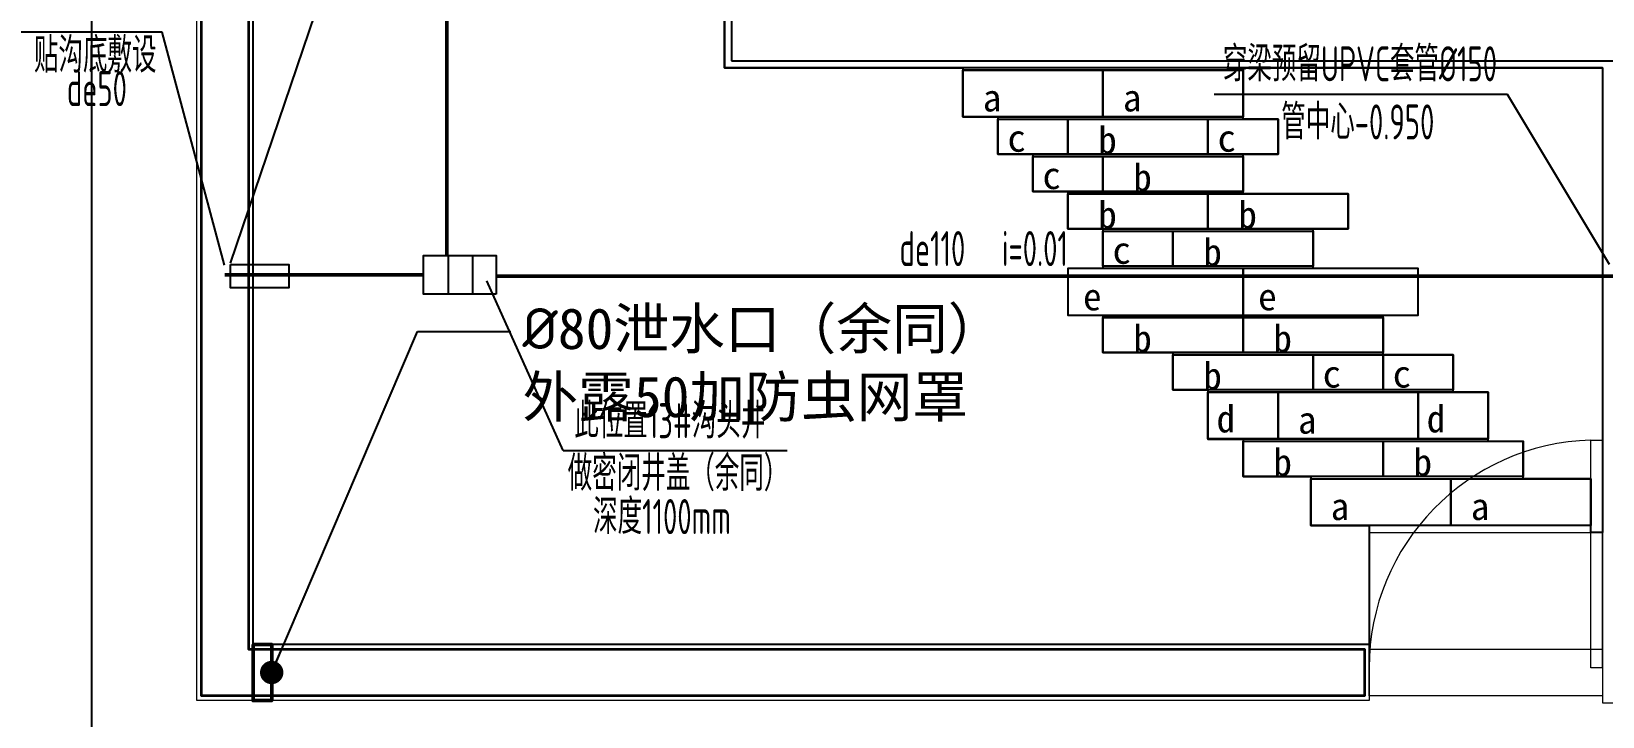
# Model space of a CAD drawing. Header units: inches. Extents: x 143994 to 247866, y 243815 to 272761.
# Drawn here: x 147377 to 154106, y 248287 to 251222 of the extents above; entities that cross this region are included whole.
import ezdxf

# ---------------------------------------------------------------- set-up
doc = ezdxf.new("R2010")
doc.units = ezdxf.units.IN
doc.header["$LTSCALE"] = 1000
doc.header["$MEASUREMENT"] = 0
doc.layers.get('DEFPOINTS').update_dxf_attribs({"color": 62})
for name, color, linetype in [('0-dim', 90, 'Continuous'), ('0-fm', 30, 'Continuous'), ('0-pat', 252, 'Continuous'), ('0-word', 131, 'Continuous'), ('00给水标注', 13, 'Continuous'), ('00雨水标注', 3, 'Continuous'), ('00雨水管件', 64, 'Continuous'), ('A-Wall-Patn', 255, 'Continuous')]:
    doc.layers.add(name, color=color, linetype=linetype)
for name, color, linetype, lineweight in [('00雨水管', 60, 'Continuous', 50), ('A-Flr-Door', 8, 'Continuous', 9), ('A-Flr-Stairs', 8, 'Continuous', 9), ('A-M-Paint-Sill', 173, 'Continuous', 9), ('A-M-Stone', 11, 'Continuous', 15), ('A-Wall', 254, 'Continuous', 35)]:
    doc.layers.add(name, color=color, linetype=linetype, lineweight=lineweight)
doc.styles.add('ECADI', font='hzs.shx', dxfattribs={"width": 0.7, "bigfont": 'hztxt.shx'})
doc.styles.add('HS2', font='')
doc.styles.get("Standard").update_dxf_attribs({"font": 'arial.ttf'})
doc.styles.get('HS2').set_extended_font_data('SimHei')
doc.linetypes.add('Y_WATER_SUPPLY', pattern='A,3,-0.2,["Y",Standard,S=0.2,R=0,X=-0.1,Y=-0.05],-0.2', length=3.4)
doc.dimstyles.new('HS-TEXT50', dxfattribs={"dimscale": 5, "dimtxt": 35, "dimasz": 20, "dimexe": 5, "dimexo": 5, "dimgap": 10, "dimtad": 0, "dimdec": 0, "dimdsep": 46, "dimtxsty": 'HS2', "dimblk": 'DOT', "dimcen": 10, "dimdle": 5, "dimclrd": 256, "dimclre": 256, "dimclrt": 4, "dimadec": 0, "dimazin": 0, "dimtfac": 1, "dimtdec": 0, "dimtix": 1, "dimtofl": 0, "dimtmove": 2, "dimatfit": 3, "dimldrblk": 'DOT', "dimfxl": 1, "dimtolj": 1, "dimtzin": 0, "dimarcsym": 0})

# ---------------------------------------------------------------- blocks, each defined once
blk = doc.blocks.new('雨水口')
at = {"layer": '00雨水管件'}
for p, q in [((641335.4, -256989.9), (641335.4, -256824.7)), ((641439.6, -256989.9), (641439.6, -256824.7))]:
    blk.add_line(p, q, dxfattribs=at)
blk.add_lwpolyline([(641234.5, -256824.7), (641545.4, -256824.7), (641545.4, -256989.9), (641234.5, -256989.9)], close=True, dxfattribs=at)
blk = doc.blocks.new('QWQW8EF')
at = {"layer": '00雨水标注', "color": 1}
for p, q in [((629160.9, -511352.1), (629634.1, -509957.2)), ((634630.3, -510629.6), (633373.3, -510629.6)), ((635066.9, -511357.1), (634630.3, -510629.6))]:
    blk.add_line(p, q, dxfattribs=at)
at = {"layer": '00雨水标注'}
for p, q in [((628867.4, -510362.3), (628240.4, -510362.3)), ((629135.2, -511359.8), (628867.4, -510362.3)), ((630584.6, -512153.4), (630258.8, -511427)), ((630584.6, -512153.4), (631544.7, -512153.4))]:
    blk.add_line(p, q, dxfattribs=at)
at = {"layer": '00雨水标注', "color": 1}
blk.add_lwpolyline([(629160.9, -511357.1), (629410.9, -511357.1), (629410.9, -511457.1), (629160.9, -511457.1)], close=True, dxfattribs=at)
at = {"layer": '00雨水管', "linetype": 'Y_WATER_SUPPLY', "ltscale": 0.5}
for p, q in [((630086.9, -511319.5), (630086.9, -508129.7)), ((629986.9, -511402.1), (629135.6, -511402.1)), ((630297.8, -511407.1), (635297.3, -511407.1))]:
    blk.add_line(p, q, dxfattribs=at)
at = {"layer": '00给水标注', "rotation": 180.0000000000667}
blk.add_blockref('雨水口', (1271532.3, -768309.4), dxfattribs=at)
at = {"layer": '00雨水标注', "style": 'ECADI', "width": 0.7}
for s, p in [('贴沟底敷设', (628318.7, -510535.3)), ('de50', (628459.7, -510679.2)), ('此位置13#沟头井', (630632.9, -512101.7)), ('做密闭井盖（余同）', (630604.6, -512326.4)), ('深度1100mm', (630713.4, -512511.9))]:
    blk.add_text(s, height=150, dxfattribs=at).set_placement(p)
at = {"layer": '00雨水标注', "color": 1, "style": 'ECADI', "width": 0.7}
for s, p in [('穿梁预留UPVC套管%%C150', (633410.6, -510572.9)), ('管中心-0.950', (633660.6, -510821.7))]:
    blk.add_text(s, height=150, rotation=0, dxfattribs=at).set_placement(p)
at = {"layer": '00雨水标注', "style": 'ECADI', "width": 0.7}
for s, p in [('de110', (632025.8, -511364.2)), ('i=0.01', (632464.1, -511364.2))]:
    blk.add_text(s, height=150, rotation=0, dxfattribs=at).set_placement(p)
blk = doc.blocks.new('_Dot')
at = {"color": 0, "linetype": 'ByBlock', "lineweight": -2}
blk.add_line((-0.5, 0), (-1, 0), dxfattribs=at)
at = {"color": 0, "linetype": 'ByBlock', "lineweight": -2, "const_width": 0.5}
blk.add_lwpolyline([(-0.25, 0, 1), (0.25, 0, 1)], format="xyb", close=True, dxfattribs=at)
blk = doc.blocks.new('$DorLib2D$00000001')
for p, q in [((0.45, 0.975), (0.5, 0.975)), ((0.45, 0), (0.45, 0.975)), ((0.5, 0), (0.5, 0.975)), ((0.5, 0), (0.45, 0))]:
    blk.add_line(p, q)
at = {"lineweight": 13}
blk.add_arc((0.475, 0), 0.975, 91.46928, 180, dxfattribs=at)
blk = doc.blocks.new('A$C300209DD')
blk.add_lwpolyline([(0, 0), (600, 0), (600, -150), (0, -150)], close=True)
at = {"layer": '0-word', "color": 4, "insert": (130.1, -31.3), "char_height": 116.7, "attachment_point": 1, "rotation": 360, "style": 'HS2'}
blk.add_mtext('b', dxfattribs=at)
blk = doc.blocks.new('A$C76955CBD')
blk.add_lwpolyline([(0, 0), (600, 0), (600, -200), (0, -200)], close=True)
at = {"layer": '0-word', "color": 4, "insert": (85.6, -60.3), "char_height": 116.7, "attachment_point": 1, "rotation": 360, "style": 'HS2'}
blk.add_mtext('a', dxfattribs=at)
blk = doc.blocks.new('A$C28AF7A45')
blk.add_lwpolyline([(0, 0), (0, -200), (750, -200), (750, 0)], close=True)
at = {"layer": '0-word', "color": 4, "insert": (64.9, -62.2), "char_height": 116.7, "attachment_point": 1, "rotation": 360, "style": 'HS2'}
blk.add_mtext('e', dxfattribs=at)
blk = doc.blocks.new('A$C378B29CF')
blk.add_lwpolyline([(0, 0), (300, 0), (300, -200), (0, -200)], close=True)
at = {"layer": '0-word', "color": 4, "insert": (36.8, -54.9), "char_height": 116.7, "attachment_point": 1, "rotation": 360, "style": 'HS2'}
blk.add_mtext('d', dxfattribs=at)
blk = doc.blocks.new('A$C43E706E6')
blk.add_lwpolyline([(0, 0), (300, 0), (300, -150), (0, -150)], close=True)
at = {"layer": '0-pat'}
blk.add_lwpolyline([(300, -150), (300, 0)], dxfattribs=at)
at = {"layer": '0-word', "color": 4, "insert": (40.8, -22.9), "char_height": 116.7, "attachment_point": 1, "rotation": 360, "style": 'HS2'}
blk.add_mtext('c', dxfattribs=at)
blk = doc.blocks.new('5Q4QW5W')
at = {"layer": '0-fm'}
for points in [[(380737.6, 244462.6), (380737.6, 244262.6), (381937.6, 244262.6), (381937.6, 244462.6)], [(380887.6, 244252.6), (382087.6, 244252.6), (382087.6, 244102.6), (380887.6, 244102.6)], [(381037.6, 244092.6), (381037.6, 243942.6), (381937.6, 243942.6), (381937.6, 244092.6)], [(382387.6, 243932.6), (381187.6, 243932.6), (381187.6, 243782.6), (382387.6, 243782.6)], [(381337.6, 243772.6), (382237.6, 243772.6), (382237.6, 243622.6), (381337.6, 243622.6)], [(382687.6, 243612.6), (381187.6, 243612.6), (381187.6, 243412.6), (382687.6, 243412.6)], [(381337.6, 243402.6), (381337.6, 243252.6), (382537.6, 243252.6), (382537.6, 243402.6)], [(381637.6, 243242.6), (382837.6, 243242.6), (382837.6, 243092.6), (381637.6, 243092.6)], [(382987.6, 243082.6), (381787.6, 243082.6), (381787.6, 242882.6), (382987.6, 242882.6)], [(381937.6, 242872.6), (383137.6, 242872.6), (383137.6, 242722.6), (381937.6, 242722.6)], [(382227.6, 242712.6), (383427.6, 242712.6), (383427.6, 242512.6), (382227.6, 242512.6)]]:
    blk.add_lwpolyline(points, close=True, dxfattribs=at)
at = {"layer": '0-pat'}
blk.add_lwpolyline([(381787.6, 243782.6), (381787.6, 243932.6)], dxfattribs=at)
for name, p in [('A$C76955CBD', (380737.6, 244462.6)), ('A$C76955CBD', (381337.6, 244462.6)), ('A$C43E706E6', (380887.6, 244252.6)), ('A$C300209DD', (381187.6, 244252.6)), ('A$C43E706E6', (381787.6, 244252.6)), ('A$C43E706E6', (381037.6, 244092.6)), ('A$C300209DD', (381337.6, 244092.6)), ('A$C300209DD', (381187.6, 243932.6)), ('A$C300209DD', (381787.6, 243932.6)), ('A$C43E706E6', (381337.6, 243772.6)), ('A$C300209DD', (381637.6, 243772.6)), ('A$C28AF7A45', (381187.6, 243612.6)), ('A$C28AF7A45', (381937.6, 243612.6)), ('A$C300209DD', (381337.6, 243402.6)), ('A$C300209DD', (381937.6, 243402.6)), ('A$C300209DD', (381637.6, 243242.6)), ('A$C43E706E6', (382237.6, 243242.6)), ('A$C43E706E6', (382537.6, 243242.6)), ('A$C378B29CF', (381787.6, 243082.6)), ('A$C76955CBD', (382087.6, 243082.6)), ('A$C378B29CF', (382687.6, 243082.6)), ('A$C300209DD', (381937.6, 242872.6)), ('A$C300209DD', (382537.6, 242872.6)), ('A$C76955CBD', (382227.6, 242712.6)), ('A$C76955CBD', (382827.6, 242712.6))]:
    blk.add_blockref(name, p, dxfattribs=at)
blk = doc.blocks.new('A$C0DD370A0')
at = {"layer": '00雨水管', "color": 4}
blk.add_lwpolyline([(-33260, 2200), (-33180, 2200), (-33180, 1960), (-33260, 1960)], close=True, dxfattribs=at)
at = {"layer": '0-dim', "color": 4, "insert": (-32106.1, 3640.5), "char_height": 175, "attachment_point": 1, "style": 'HS2'}
blk.add_mtext('{\\fISOCPEUR|b0|i0|c134|p34;%%C}80泄水口（余同）\\P外露50加防虫网罩', dxfattribs=at)
at = {"layer": '0-dim', "annotation_type": 0, "has_hookline": 1, "hookline_direction": 0}
blk.add_leader([(-33180, 2080), (-32556, 3540.5), (-32156.1, 3540.5)], dimstyle='HS-TEXT50', override={"dimgap": 10, "dimtad": 0}, dxfattribs=at)

msp = doc.modelspace()

# ---------------------------------------------------------------- linework, layer by layer
at = {"layer": 'A-Flr-Stairs'}
msp.add_lwpolyline([(153105.62, 249076.1), (154105.62, 249076.1), (154105.62, 248376.1), (153105.62, 248376.1)], close=True, dxfattribs=at)
msp.add_lwpolyline([(153105.62, 248576.1), (154105.62, 248576.1)], dxfattribs=at)
at = {"layer": 'A-M-Paint-Sill'}
msp.add_lwpolyline([(148325.62, 252901.1), (148325.62, 248596.11), (152865.62, 248596.11), (152865.62, 248596.11), (153105.62, 248596.11), (153105.62, 248356.11), (148085.62, 248356.11), (148085.62, 268296.1), (148325.62, 268296.1), (148325.62, 253101.1)], dxfattribs=at)
at = {"layer": 'A-M-Stone'}
msp.add_lwpolyline([(154105.62, 251066.1), (154105.62, 248346.1), (154515.62, 248346.1), (154515.62, 248846.1), (157365.62, 248846.1), (157365.62, 248346.1), (157775.62, 248346.1), (157775.62, 251066.1)], dxfattribs=at)
at = {"layer": 'A-Wall'}
msp.add_lwpolyline([(148305.62, 253201.1), (148305.62, 248576.11), (152885.62, 248576.11), (152885.62, 248576.11), (153085.62, 248576.11), (153085.62, 248376.11), (148105.62, 248376.11), (148105.62, 253201.1)], dxfattribs=at)
at = {"layer": 'A-Wall-Patn'}
for p, q in [((150375.62, 260456.1), (150375.62, 251096.1)), ((150375.62, 251096.1), (154335.62, 251096.1))]:
    msp.add_line(p, q, dxfattribs=at)
at = {"layer": 'A-Wall-Patn', "color": 11}
msp.add_lwpolyline([(154105.62, 251066.1), (150345.62, 251066.1), (150345.62, 252871.1)], dxfattribs=at)
at = {"layer": 'DEFPOINTS', "linetype": 'ByBlock'}
msp.add_lwpolyline([(147633.45, 244814.78), (182033.45, 244814.78), (182033.45, 270414.78), (147633.45, 270414.78)], close=True, dxfattribs=at)
at = {"layer": 'DEFPOINTS'}
msp.add_lwpolyline([(150345.62, 252871.1), (150345.62, 251066.1), (151365.62, 251066.1), (151365.62, 250856.1), (151515.62, 250856.1), (151515.62, 250696.1), (151665.62, 250696.1), (151665.62, 250536.1), (151815.62, 250536.1), (151815.62, 250376.1), (151965.62, 250376.1), (151965.62, 250206.1), (151815.62, 250206.1), (151815.62, 250006.1), (151965.62, 250006.1), (151965.62, 249846.1), (152265.62, 249846.1), (152265.62, 249686.1), (152415.62, 249686.1), (152415.62, 249476.1), (152565.62, 249476.1), (152565.62, 249316.1), (152855.62, 249316.1), (152855.62, 249106.1), (153105.62, 249106.1), (153105.62, 248596.11), (148325.62, 248596.11), (148325.62, 252871.1)], dxfattribs=at)
msp.add_lwpolyline([(154105.62, 249076.1), (154055.62, 249076.1), (154055.62, 249306.1), (153765.62, 249306.1), (153765.62, 249466.1), (153615.62, 249466.1), (153615.62, 249676.1), (153465.62, 249676.1), (153465.62, 249836.1), (153165.62, 249836.1), (153165.62, 250006.1), (153315.62, 250006.1), (153315.62, 250206.1), (152865.62, 250206.1), (152865.62, 250376.1), (153015.62, 250376.1), (153015.62, 250526.1), (152565.62, 250526.1), (152565.62, 250696.1), (152715.62, 250696.1), (152715.62, 250846.1), (152565.62, 250846.1), (152565.62, 251056.1), (152565.62, 251066.1), (154105.62, 251066.1)], close=True, dxfattribs=at)

# ---------------------------------------------------------------- block references
msp.add_blockref('QWQW8EF', (-480931.31, 761580.81))
at = {"layer": '0-dim'}
msp.add_blockref('5Q4QW5W', (-229371.97, 6593.55), dxfattribs=at)
at = {"layer": 'A-Flr-Door', "xscale": -1000, "yscale": -1000, "zscale": 100, "rotation": 180}
msp.add_blockref('$DorLib2D$00000001', (153605.62, 248496.1), dxfattribs=at)
at = {"layer": 'DEFPOINTS'}
msp.add_blockref('A$C0DD370A0', (181585.61, 246396.11), dxfattribs=at)

doc.saveas('drawing.dxf')
